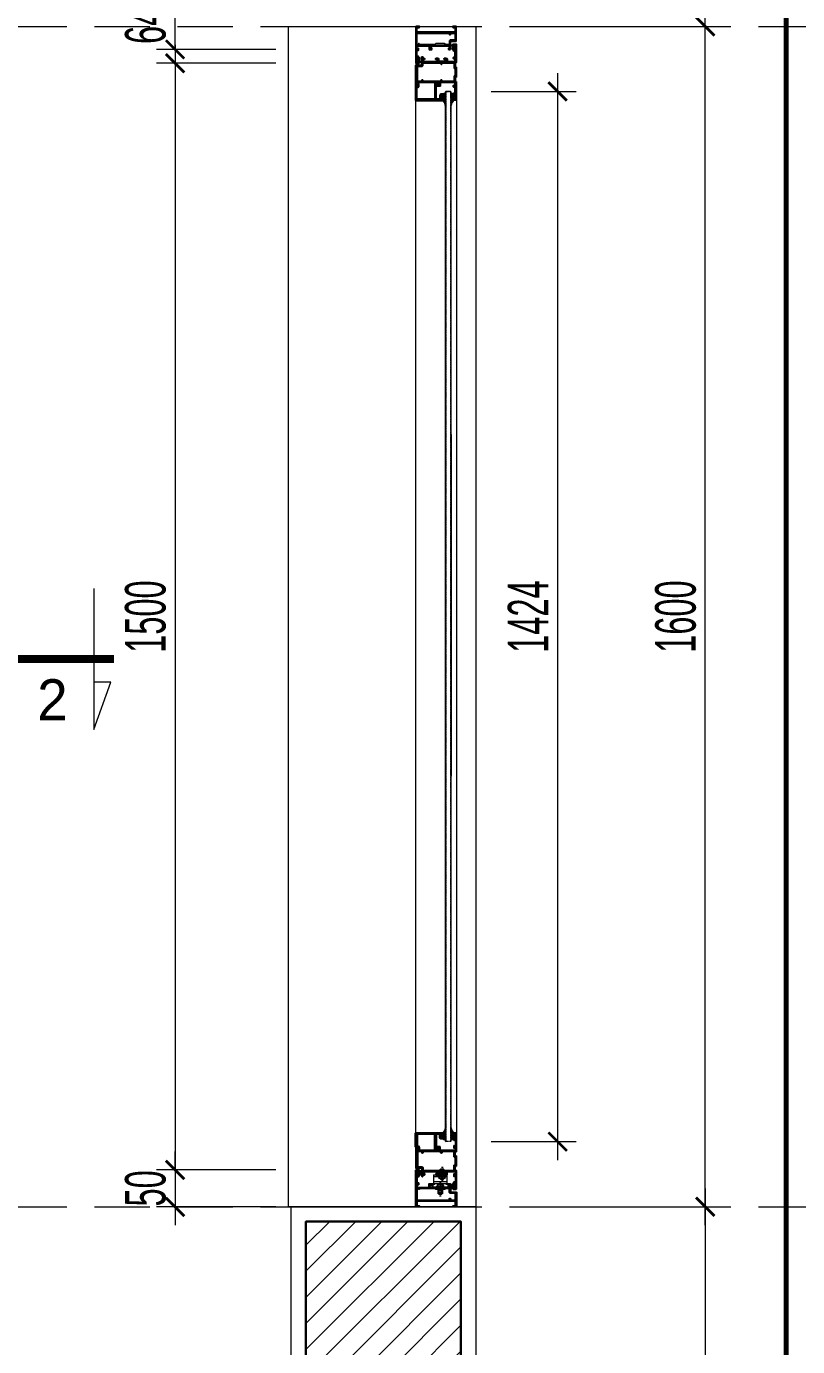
# Model space of a CAD drawing. Header units: millimetres. Extents: x 1336014 to 2939047, y -333549 to -60566.
# Drawn here: x 1464187 to 1465232, y -215503 to -213714 of the extents above; entities that cross this region are included whole.
import ezdxf

# ---------------------------------------------------------------- set-up
doc = ezdxf.new("R2010")
doc.units = ezdxf.units.MM
doc.header["$MEASUREMENT"] = 0
for name, pattern in [('$1$HIDDEN', [0.375, 0.25, -0.125]), ('DASHDOT', [1, 0.5, -0.25, 0, -0.25]), ('DASHED', [0.75, 0.5, -0.25]), ('HIDDEN', [0.375, 0.25, -0.125]), ('PHANTOM', [2.5, 1.25, -0.25, 0.25, -0.25, 0.25, -0.25])]:
    doc.linetypes.add(name, pattern=pattern)
for name, color, linetype, lineweight in [('.A-net Thay', 33, 'Continuous', 20), ('.A-net Truc', 79, 'DASHDOT', 15), ('01.Cut', 255, 'Continuous', 35), ('02.Thay', 145, 'Continuous', 15), ('05.Text', 253, 'Continuous', 18), ('08.Dim', 156, 'Continuous', 15), ('09.Hatch', 250, 'Continuous', 5), ('11.Khung bo', 32, 'Continuous', 50), ('AUDIT_I_160217234026-0', 7, 'Continuous', 5), ('Bản lề cửa', 1, 'Continuous', 9), ('CA.cat 30', 30, 'Continuous', 35), ('CA.thay 145', 145, 'Continuous', 18), ('KT KHUNG BAO', 96, 'Continuous', 9), ('kính', 54, 'Continuous', 9), ('nep', 9, 'Continuous', 15), ('Nẹp nhôm', 6, 'Continuous', 9), ('Ron', 15, 'Continuous', 9), ('silicon', 211, 'Continuous', 9), ('Vít', 42, 'Continuous', 25), ('wall', 4, 'Continuous', 9), ('Đường gióng', 251, 'Continuous', 9)]:
    doc.layers.add(name, color=color, linetype=linetype, lineweight=lineweight)
for name, color, linetype in [('1', 4, 'Continuous'), ('2', 7, 'Continuous'), ('BOLT', 2, 'Continuous')]:
    doc.layers.add(name, color=color, linetype=linetype)
doc.styles.add('TT5_Text Dim', font='hoatbif.shx', dxfattribs={"width": 0.6})
doc.styles.add('VnAvantH', font='')
doc.styles.get('VnAvantH').set_extended_font_data('.VnAvantH')
doc.dimstyles.new('TT5_Dim 1-25', dxfattribs={"dimscale": 25, "dimtxt": 2.2, "dimasz": 1, "dimexe": 1, "dimexo": 0, "dimgap": 0.5, "dimtad": 1, "dimdec": 0, "dimzin": 0, "dimdsep": 46, "dimtxsty": 'TT5_Text Dim', "dimblk": 'ARCHTICK', "dimcen": 0, "dimdle": 1, "dimclrd": 256, "dimclre": 256, "dimclrt": 1, "dimadec": 0, "dimazin": 0, "dimtfac": 0.015, "dimtdec": 0, "dimtix": 1, "dimtmove": 2, "dimatfit": 3, "dimldrblk": 'DOT', "dimfxl": 1, "dimtolj": 1, "dimtzin": 0, "dimlwd": -1, "dimlwe": -1, "dimarcsym": 1})

# ---------------------------------------------------------------- blocks, each defined once
blk = doc.blocks.new('100')
at = {"layer": '11.Khung bo', "const_width": 26.7}
blk.add_lwpolyline([(1860913, -945239.8), (1860913, -916940.1), (1896062.6, -916940.1), (1896062.6, -945239.8)], close=True, dxfattribs=at)
blk.add_lwpolyline([(1860913, -945239.8), (1860913, -916940.1), (1896062.6, -916940.1), (1896062.6, -945239.8)], close=True, dxfattribs=at)
blk.add_lwpolyline([(1860913, -945239.8), (1860913, -916940.1), (1896062.6, -916940.1), (1896062.6, -945239.8)], close=True, dxfattribs=at)
blk = doc.blocks.new('gioang')
at = {"layer": 'Ron'}
for p, q in [((-0.9, 3.3), (-0.9, 3.6)), ((0.8, 3.8), (-0.7, 3.8)), ((4.1, 2.8), (-0.4, 2.8)), ((0, 0), (4.2, 0.1)), ((0.6, 5.3), (1, 5.9)), ((0.8, 5), (0.7, 5)), ((1, 4), (1, 4.8)), ((1.6, 4.1), (1.6, 5)), ((3.2, 5.2), (1.8, 5.2)), ((3.4, 4.1), (3.4, 5)), ((4.5, 5.3), (4.1, 5.9)), ((4.4, 1.6), (4.6, 2.2)), ((5.5, 1.1), (6.1, 3.5))]:
    blk.add_line(p, q, dxfattribs=at)
for points in [[(-0.1, 1), (4, 1.2)], [(1.8, 3.9), (3.2, 3.9)]]:
    blk.add_lwpolyline(points, dxfattribs=at)
for points in [[(4.1, 5.9, 0.248897), (3.9, 6), (1.1, 6, 0.248897), (1, 5.9)], [(6.1, 3.5, 0.527023), (5.9, 3.8), (4.2, 3.8, -0.414214), (4, 4), (4, 4.8, -0.414214), (4.2, 5), (4.3, 5, 0.601413), (4.5, 5.3)]]:
    blk.add_lwpolyline(points, format="xyb", dxfattribs=at)
for centre, radius, start, end in [((-0.7, 3.6), 0.2, 90, 180), ((-0.4, 3.3), 0.5, 180, 270), ((0, 0.5), 0.5, 96.819, 274.7291), ((0.7, 5.2), 0.2, 145.907, 270), ((0.8, 4.8), 0.2, 0, 90), ((0.8, 4), 0.2, 270, 0), ((1.8, 5), 0.2, 90, 180), ((1.8, 4.1), 0.2, 180, 269.9998), ((3.2, 5), 0.2, 0, 90), ((3.2, 4.1), 0.2, 269.9998, 0), ((4, 1.7), 0.5, 272.9056, 347.163), ((4.1, 2.3), 0.5, 347.163, 90), ((4.1, 1.6), 1.5, 271.4321, 340.571)]:
    blk.add_arc(centre, radius, start, end, dxfattribs=at)
blk = doc.blocks.new('_ARCHTICK')
at = {"const_width": 0.15}
blk.add_lwpolyline([(-0.5, -0.5), (0.5, 0.5)], dxfattribs=at)
blk = doc.blocks.new('*D2136')
at = {"layer": '08.Dim', "ltscale": 200, "transparency": 16777216}
for p, q in [((1464388.7, -213738.5), (1464388.7, -215288.5)), ((1464525, -213763.5), (1464363.7, -213763.5)), ((1464525, -215263.5), (1464363.7, -215263.5))]:
    blk.add_line(p, q, dxfattribs=at)
at = {"layer": 'Defpoints', "color": 0, "ltscale": 200, "transparency": 16777216}
for p in [(1464525, -213763.5), (1464388.7, -215263.5), (1464525, -215263.5)]:
    blk.add_point(p, dxfattribs=at)
at = {"layer": '08.Dim', "ltscale": 200, "transparency": 16777216, "xscale": 25, "yscale": 25, "zscale": 25}
for p, rotation in [((1464388.7, -213763.5), 90), ((1464388.7, -215263.5), 270)]:
    blk.add_blockref('_ARCHTICK', p, dxfattribs=dict(at, rotation=rotation))
at = {"layer": '08.Dim', "color": 1, "ltscale": 200, "transparency": 16777216, "insert": (1464348.7, -214513.5), "char_height": 55, "attachment_point": 5, "rotation": 90, "style": 'TT5_Text Dim'}
blk.add_mtext('\\A1;1500', dxfattribs=at)
blk = doc.blocks.new('_DOT')
blk.add_line((-0.5, 0), (-1, 0))
at = {"const_width": 0.5}
blk.add_lwpolyline([(-0.25, 0, 1), (0.25, 0, 1)], format="xyb", close=True, dxfattribs=at)
blk = doc.blocks.new('*D2137')
at = {"layer": '08.Dim', "ltscale": 200, "transparency": 16777216}
for p, q in [((1464388.7, -215263.5), (1464388.7, -215238.5)), ((1464525, -215263.5), (1464363.7, -215263.5)), ((1464388.7, -215263.5), (1464388.7, -215313.5)), ((1464525, -215313.5), (1464363.7, -215313.5)), ((1464388.7, -215313.5), (1464388.7, -215338.5))]:
    blk.add_line(p, q, dxfattribs=at)
at = {"layer": 'Defpoints', "color": 0, "ltscale": 200, "transparency": 16777216}
for p in [(1464525, -215263.5), (1464388.7, -215313.5), (1464525, -215313.5)]:
    blk.add_point(p, dxfattribs=at)
at = {"layer": '08.Dim', "ltscale": 200, "transparency": 16777216, "xscale": 25, "yscale": 25, "zscale": 25}
for p, rotation in [((1464388.7, -215263.5), 270), ((1464388.7, -215313.5), 90)]:
    blk.add_blockref('_ARCHTICK', p, dxfattribs=dict(at, rotation=rotation))
at = {"layer": '08.Dim', "color": 1, "ltscale": 200, "transparency": 16777216, "insert": (1464348.7, -215288.5), "char_height": 55, "attachment_point": 5, "rotation": 90, "style": 'TT5_Text Dim'}
blk.add_mtext('\\A1;50', dxfattribs=at)
blk = doc.blocks.new('*D2138')
at = {"layer": '08.Dim', "ltscale": 200, "transparency": 16777216}
for p, q in [((1464907.1, -213776.7), (1464907.1, -215250.2)), ((1464817, -213801.7), (1464932.1, -213801.7)), ((1464817, -215225.2), (1464932.1, -215225.2))]:
    blk.add_line(p, q, dxfattribs=at)
at = {"layer": 'Defpoints', "color": 0, "ltscale": 200, "transparency": 16777216}
for p in [(1464817, -213801.7), (1464817, -215225.2), (1464907.1, -215225.2)]:
    blk.add_point(p, dxfattribs=at)
at = {"layer": '08.Dim', "ltscale": 200, "transparency": 16777216, "xscale": 25, "yscale": 25, "zscale": 25}
for p, rotation in [((1464907.1, -213801.7), 90), ((1464907.1, -215225.2), 270)]:
    blk.add_blockref('_ARCHTICK', p, dxfattribs=dict(at, rotation=rotation))
at = {"layer": '08.Dim', "color": 1, "ltscale": 200, "transparency": 16777216, "insert": (1464867.1, -214513.5), "char_height": 55, "attachment_point": 5, "rotation": 90, "style": 'TT5_Text Dim'}
blk.add_mtext('\\A1;1424', dxfattribs=at)
blk = doc.blocks.new('A$C0379527E')
at = {"layer": 'BOLT', "color": 1, "linetype": 'PHANTOM'}
blk.add_line((4.4, 0), (4.4, 19.6), dxfattribs=at)
at = {"layer": 'Vít', "linetype": 'Continuous'}
for p, q in [((0, 13), (0.1, 13.8)), ((0, 13), (8.8, 13)), ((3.9, 15.9), (4, 14.3)), ((4, 14.3), (4.7, 14.3)), ((4.8, 15.9), (4.7, 14.3)), ((8.8, 13), (8.7, 13.8))]:
    blk.add_line(p, q, dxfattribs=at)
at = {"layer": 'Vít', "linetype": 'DASHED'}
for p, q in [((1.9, 3.7), (1.9, 13)), ((6.9, 3.7), (1.9, 3.7)), ((1.9, 3.7), (2.5, 3)), ((2.5, 3.7), (2.5, 13)), ((6.3, 3), (2.5, 3)), ((6.3, 3.7), (6.3, 13)), ((6.9, 3.7), (6.3, 3)), ((6.9, 13), (6.9, 3.7))]:
    blk.add_line(p, q, dxfattribs=at)
at = {"layer": 'Vít', "linetype": 'Continuous'}
for centre, radius, start, end in [((2.6, 13.5), 2.5, 97.8662, 173.1124), ((4.4, 0.5), 15.6, 92.6795, 97.8662), ((3.7, 15.9), 0.25, 0, 92.6794), ((5.1, 15.9), 0.25, 87.3206, 180), ((4.4, 0.5), 15.6, 82.1338, 87.3205), ((6.2, 13.5), 2.5, 6.8876, 82.1338)]:
    blk.add_arc(centre, radius, start, end, dxfattribs=at)
blk = doc.blocks.new('A$C65163FCF')
at = {"color": 3, "rotation": 180}
blk.add_blockref('A$C0379527E', (8.7, 19.6), dxfattribs=at)
blk = doc.blocks.new('Bản lề chữ A nhôm XingFa')
at = {"layer": 'Bản lề cửa', "color": 56}
for p, q in [((-3, 8.6), (-8.3, 8.6)), ((-8.3, -13.4), (-8.3, 8.6)), ((-4, 7.6), (-7.3, 7.6)), ((-7.3, -12.4), (-7.3, 7.6)), ((-4, 5), (-4, 7.6)), ((-3, 5), (-4, 5)), ((-3, -13.4), (-3, 8.6)), ((9, 6.6), (-3, 6.6)), ((0, -11.4), (0, 6.6)), ((6.5, -11.4), (6.5, 6.6)), ((9, -11.4), (9, 6.6)), ((-3, -13.4), (-8.3, -13.4)), ((-4, -12.4), (-7.3, -12.4)), ((-4, -12.4), (-4, -9.8)), ((-3, -9.8), (-4, -9.8)), ((9, -11.4), (-3, -11.4))]:
    blk.add_line(p, q, dxfattribs=at)
at = {"layer": '2', "extrusion": (0, 0, -1), "zscale": -0.9999999999999999, "rotation": 270}
blk.add_blockref('A$C65163FCF', (0.8, 2), dxfattribs=at)
at = {"layer": '2', "color": 3, "extrusion": (0, 0, -1), "zscale": -0.9999999999999999, "rotation": 90}
blk.add_blockref('A$C65163FCF', (0, -4.4), dxfattribs=at)
blk = doc.blocks.new('*D2141')
at = {"layer": '08.Dim', "ltscale": 200, "transparency": 16777216}
for p, q in [((1465107.1, -215288.5), (1465107.1, -216238.5)), ((1464864.1, -215313.5), (1465132.1, -215313.5)), ((1464864.1, -216213.5), (1465132.1, -216213.5))]:
    blk.add_line(p, q, dxfattribs=at)
at = {"layer": 'Defpoints', "color": 0, "ltscale": 200, "transparency": 16777216}
for p in [(1464864.1, -215313.5), (1464864.1, -216213.5), (1465107.1, -216213.5)]:
    blk.add_point(p, dxfattribs=at)
at = {"layer": '08.Dim', "ltscale": 200, "transparency": 16777216, "xscale": 25, "yscale": 25, "zscale": 25}
for p, rotation in [((1465107.1, -215313.5), 90), ((1465107.1, -216213.5), 270)]:
    blk.add_blockref('_ARCHTICK', p, dxfattribs=dict(at, rotation=rotation))
at = {"layer": '08.Dim', "color": 1, "ltscale": 200, "transparency": 16777216, "insert": (1465067.1, -215763.5), "char_height": 55, "attachment_point": 5, "rotation": 90, "style": 'TT5_Text Dim'}
blk.add_mtext('\\A1;900', dxfattribs=at)
blk = doc.blocks.new('vet cat')
at = {"layer": 'CA.cat 30', "const_width": 50}
blk.add_lwpolyline([(-82591.8, -188552.4), (-81976.3, -188552.4)], dxfattribs=at)
at = {"layer": 'CA.thay 145'}
blk.add_line((-82573.9, -188410.7), (-82468.7, -188410.7), dxfattribs=at)
blk.add_lwpolyline([(-82468.7, -188983.2), (-82468.7, -188121.6), (-82573.9, -188410.7)], dxfattribs=at)
blk = doc.blocks.new('xgfmjghfhg')
at = {"layer": 'CA.cat 30', "xscale": 0.2222222220152616, "yscale": 0.2222222220152616, "zscale": 0.2222222220152616, "rotation": 180}
blk.add_blockref('vet cat', (-18217, -41900.5), dxfattribs=at)
blk = doc.blocks.new('*D2144')
at = {"layer": '08.Dim', "ltscale": 200, "transparency": 16777216}
for p, q in [((1465107.1, -215338.5), (1465107.1, -213688.5)), ((1464864.1, -213713.5), (1465132.1, -213713.5)), ((1464864.1, -215313.5), (1465132.1, -215313.5))]:
    blk.add_line(p, q, dxfattribs=at)
at = {"layer": 'Defpoints', "color": 0, "ltscale": 200, "transparency": 16777216}
for p in [(1464864.1, -213713.5), (1465107.1, -213713.5), (1464864.1, -215313.5)]:
    blk.add_point(p, dxfattribs=at)
at = {"layer": '08.Dim', "ltscale": 200, "transparency": 16777216, "xscale": 25, "yscale": 25, "zscale": 25}
for p, rotation in [((1465107.1, -213713.5), 90), ((1465107.1, -215313.5), 270)]:
    blk.add_blockref('_ARCHTICK', p, dxfattribs=dict(at, rotation=rotation))
at = {"layer": '08.Dim', "color": 1, "ltscale": 200, "transparency": 16777216, "insert": (1465067.1, -214513.5), "char_height": 55, "attachment_point": 5, "rotation": 90, "style": 'TT5_Text Dim'}
blk.add_mtext('\\A1;1600', dxfattribs=at)
blk = doc.blocks.new('*D2151')
at = {"layer": '08.Dim', "ltscale": 200, "transparency": 16777216}
for p, q in [((1464388.7, -213680.8), (1464388.7, -213655.8)), ((1464525, -213680.8), (1464363.7, -213680.8)), ((1464388.7, -213744.7), (1464388.7, -213680.8)), ((1464525, -213744.7), (1464363.7, -213744.7)), ((1464388.7, -213744.7), (1464388.7, -213769.7))]:
    blk.add_line(p, q, dxfattribs=at)
at = {"layer": 'Defpoints', "color": 0, "ltscale": 200, "transparency": 16777216}
for p in [(1464388.7, -213680.8), (1464525, -213680.8), (1464525, -213744.7)]:
    blk.add_point(p, dxfattribs=at)
at = {"layer": '08.Dim', "ltscale": 200, "transparency": 16777216, "xscale": 25, "yscale": 25, "zscale": 25}
for p, rotation in [((1464388.7, -213680.8), 270), ((1464388.7, -213744.7), 90)]:
    blk.add_blockref('_ARCHTICK', p, dxfattribs=dict(at, rotation=rotation))
at = {"layer": '08.Dim', "color": 1, "ltscale": 200, "transparency": 16777216, "insert": (1464348.7, -213712.8), "char_height": 55, "attachment_point": 5, "rotation": 90, "style": 'TT5_Text Dim'}
blk.add_mtext('\\A1;64', dxfattribs=at)

msp = doc.modelspace()

# ---------------------------------------------------------------- hatches: boundary and pattern name
at = {"layer": '09.Hatch', "ltscale": 0.5}
h = msp.add_hatch(dxfattribs=at)
h.set_pattern_fill('ANSI31', color=256, scale=200, angle=90, style=0)
h.set_pattern_definition([(225, (1465360.793, -206333.103), (-17.67767, 17.67767), [])])
h.paths.add_polyline_path([(1464776.1, -216213.5), (1464776.1, -215333.5), (1464566.1, -215333.5), (1464566.1, -216213.5), (1464654.6, -216213.5), (1464654.6, -216231.4), (1464667, -216199.1), (1464678.8, -216213.5)])
at = {"layer": 'Đường gióng'}
for points in [[(1464753.7, -213816.5, -0.10198), (1464754.9, -213820), (1464754.9, -213805, 0.235459), (1464753.1, -213804.6, 0.252466), (1464751.6, -213805.9), (1464751.8, -213805.9, -0.414214), (1464752.3, -213806.4), (1464752.3, -213807.6, -0.339454), (1464751.9, -213808.1), (1464751.6, -213808.2, -0.493145), (1464751.3, -213808), (1464751.3, -213807.4, 0.414214), (1464750.8, -213806.9), (1464749.5, -213806.9, 0.414214), (1464749, -213807.4), (1464749, -213812, 0.414214), (1464749.5, -213812.5), (1464750.8, -213812.5, 0.414214), (1464751.3, -213812), (1464751.3, -213811.4, -0.493145), (1464751.6, -213811.2), (1464751.9, -213811.3, -0.339454), (1464752.3, -213811.8), (1464752.3, -213813, -0.414214), (1464751.8, -213813.5), (1464750.7, -213813.5, -0.124876)], [(1464766.4, -213811), (1464766.4, -213811.8, 0.414214), (1464766.9, -213812.3), (1464768.2, -213812.3, 0.414214), (1464768.7, -213811.8), (1464768.7, -213807.2, 0.414214), (1464768.2, -213806.7), (1464766.9, -213806.7, 0.414214), (1464766.4, -213807.2), (1464766.4, -213808.1), (1464765.4, -213807.8), (1464765.4, -213805, 0.347773), (1464762.8, -213805), (1464762.8, -213820.6, -0.252972), (1464767, -213813.5), (1464765.4, -213813.5), (1464765.4, -213811.2)], [(1464753.7, -215210.4, 0.10198), (1464754.9, -215207), (1464754.9, -215222, -0.235459), (1464753.1, -215222.4, -0.252466), (1464751.7, -215221), (1464751.9, -215221, 0.414214), (1464752.4, -215220.5), (1464752.4, -215219.3, 0.339454), (1464752, -215218.8), (1464751.6, -215218.7, 0.493145), (1464751.4, -215218.9), (1464751.4, -215219.5, -0.414214), (1464750.9, -215220), (1464749.6, -215220, -0.414214), (1464749.1, -215219.5), (1464749.1, -215214.9, -0.414214), (1464749.6, -215214.4), (1464750.9, -215214.4, -0.414214), (1464751.4, -215214.9), (1464751.4, -215215.5, 0.493145), (1464751.6, -215215.7), (1464752, -215215.6, 0.339454), (1464752.4, -215215.1), (1464752.4, -215213.9, 0.414214), (1464751.9, -215213.4), (1464750.7, -215213.4, 0.124876)], [(1464767.1, -215213.4), (1464765.9, -215213.4, 0.414214), (1464765.4, -215213.9), (1464765.4, -215215.3, 0.339454), (1464765.8, -215215.8), (1464766.2, -215215.9, 0.493145), (1464766.4, -215215.7), (1464766.4, -215215.1, -0.414214), (1464766.9, -215214.6), (1464768.2, -215214.6, -0.414214), (1464768.7, -215215.1), (1464768.7, -215219.7, -0.414214), (1464768.2, -215220.2), (1464766.9, -215220.2, -0.414214), (1464766.4, -215219.7), (1464766.4, -215219.1, 0.493145), (1464766.2, -215218.9), (1464765.8, -215219, 0.339454), (1464765.4, -215219.5), (1464765.4, -215220.9, 0.406996), (1464765.9, -215221.4, -0.452226), (1464762.9, -215222), (1464762.9, -215206.4, 0.253001)]]:
    msp.add_hatch(color=256, dxfattribs=at).paths.add_polyline_path(points)

# ---------------------------------------------------------------- linework, layer by layer
at = {"layer": '.A-net Truc', "linetype": '$1$HIDDEN', "ltscale": 300}
for p, q in [((1461129.3, -213713.5), (1465088, -213713.5)), ((1461129.3, -213713.5), (1465510.4, -213713.5)), ((1461129.3, -215313.5), (1465510.4, -215313.5))]:
    msp.add_line(p, q, dxfattribs=at)
at = {"layer": '01.Cut'}
for points in [[(1464716, -213796.2, -0.414214), (1464716.5, -213795.7), (1464717.2, -213795.7, 0.414214), (1464718.7, -213794.2), (1464718.7, -213791.8, 0.668179), (1464718.2, -213791.6), (1464717.5, -213792.4, 0.339454), (1464717.4, -213793), (1464717.7, -213793.5, -0.131652), (1464717.7, -213793.6), (1464717.7, -213794.2, -0.414214), (1464717.2, -213794.7), (1464715.5, -213794.7, 0.414214), (1464715, -213795.2), (1464715, -213813.2, 0.414214), (1464715.3, -213813.5), (1464751.8, -213813.5, 0.414214), (1464752.3, -213813), (1464752.3, -213811.8, 0.339454), (1464752, -213811.3), (1464751.6, -213811.2, 0.493145), (1464751.3, -213811.4), (1464751.3, -213812, -0.414214), (1464750.8, -213812.5), (1464749.5, -213812.5, -0.414214), (1464749, -213812), (1464749, -213807.4, -0.414214), (1464749.5, -213806.9), (1464750.8, -213806.9, -0.414214), (1464751.3, -213807.4), (1464751.3, -213808, 0.493145), (1464751.6, -213808.2), (1464752, -213808.1, 0.339454), (1464752.3, -213807.6), (1464752.3, -213806.4, 0.414214), (1464751.8, -213805.9), (1464749, -213805.9, 0.414214), (1464748, -213806.9), (1464748, -213812, -0.414214), (1464747.5, -213812.5), (1464742.5, -213812.5, -0.414214), (1464742, -213812), (1464742, -213792, -0.57735), (1464743.5, -213791.2), (1464744.9, -213792, -0.213422), (1464745.2, -213792.3, 0.40704), (1464746, -213792.9, 0.697588), (1464746.2, -213791.6), (1464744, -213790.3, 0.57735), (1464741, -213792), (1464741, -213812, -0.414214), (1464740.5, -213812.5), (1464716.5, -213812.5, -0.414214), (1464716, -213812)], [(1464716.1, -215230.8, 0.414214), (1464716.6, -215231.3), (1464717.3, -215231.3, -0.414214), (1464718.8, -215232.8), (1464718.8, -215235.2, -0.668179), (1464718.3, -215235.4), (1464717.6, -215234.7, -0.339454), (1464717.5, -215234.1), (1464717.8, -215233.6, 0.131652), (1464717.8, -215233.4), (1464717.8, -215232.8, 0.414214), (1464717.3, -215232.3), (1464715.6, -215232.3, -0.414214), (1464715.1, -215231.8), (1464715.1, -215213.8, -0.414214), (1464715.4, -215213.5), (1464751.9, -215213.5, -0.414214), (1464752.4, -215214), (1464752.4, -215215.2, -0.339454), (1464752.1, -215215.7), (1464751.7, -215215.8, -0.493145), (1464751.4, -215215.6), (1464751.4, -215215, 0.414214), (1464750.9, -215214.5), (1464749.6, -215214.5, 0.414214), (1464749.1, -215215), (1464749.1, -215219.6, 0.414214), (1464749.6, -215220.1), (1464750.9, -215220.1, 0.414214), (1464751.4, -215219.6), (1464751.4, -215219, -0.493145), (1464751.7, -215218.8), (1464752.1, -215218.9, -0.339454), (1464752.4, -215219.4), (1464752.4, -215220.6, -0.414214), (1464751.9, -215221.1), (1464749.1, -215221.1, -0.414214), (1464748.1, -215220.1), (1464748.1, -215215, 0.414214), (1464747.6, -215214.5), (1464742.6, -215214.5, 0.414214), (1464742.1, -215215), (1464742.1, -215235, 0.57735), (1464743.6, -215235.9), (1464745, -215235.1, 0.213422), (1464745.3, -215234.7, -0.40704), (1464746.1, -215234.2, -0.697588), (1464746.3, -215235.5), (1464744.1, -215236.8, -0.57735), (1464741.1, -215235), (1464741.1, -215215, 0.414214), (1464740.6, -215214.5), (1464716.6, -215214.5, 0.414214), (1464716.1, -215215)]]:
    msp.add_lwpolyline(points, format="xyb", close=True, dxfattribs=at)
at = {"layer": '02.Thay'}
msp.add_lwpolyline([(1464542.2, -213713.5), (1464796.1, -213713.5), (1464796.1, -215313.5), (1464542.2, -215313.5)], close=True, dxfattribs=at)
at = {"layer": '1'}
for points in [[(1464769.3, -213713.5), (1464765.3, -213713.5, 0.57735), (1464764.9, -213714.3), (1464765.1, -213714.7, 0.267949), (1464765.6, -213714.9), (1464767.9, -213714.9, -0.414214), (1464768.4, -213715.4), (1464768.4, -213720.8, -0.414214), (1464767.9, -213721.3), (1464716.9, -213721.3, -0.414214), (1464716.4, -213720.8), (1464716.4, -213715.4, -0.414214), (1464716.9, -213714.9), (1464719.3, -213714.9, 0.267949), (1464719.7, -213714.7), (1464720, -213714.3, 0.57735), (1464719.5, -213713.5), (1464715.5, -213713.5, 0.414214), (1464715, -213714), (1464715, -213763, 0.414214), (1464715.5, -213763.5), (1464719, -213763.5, 0.414214), (1464719.5, -213763), (1464719.5, -213761.6, 0.339454), (1464719.2, -213761.1), (1464718.8, -213761, 0.493145), (1464718.5, -213761.2), (1464718.5, -213761.8, -0.414214), (1464718, -213762.3), (1464716.7, -213762.3, -0.414214), (1464716.2, -213761.8), (1464716.2, -213757.2, -0.414214), (1464716.7, -213756.7), (1464718, -213756.7, -0.414214), (1464718.5, -213757.2), (1464718.5, -213757.8, 0.493145), (1464718.8, -213758), (1464719.2, -213757.9, 0.339454), (1464719.5, -213757.4), (1464719.5, -213756, 0.414214), (1464719, -213755.5), (1464718.9, -213755.5, -0.414214), (1464718.6, -213755.2), (1464718.6, -213754.5, 0.414214), (1464718.1, -213754), (1464718.1, -213754, 0.414214), (1464717.6, -213754.5), (1464717.6, -213755, -0.414214), (1464717.1, -213755.5), (1464716.9, -213755.5, -0.414214), (1464716.4, -213755), (1464716.4, -213745, -0.414214), (1464716.9, -213744.5), (1464717.1, -213744.5, -0.414214), (1464717.6, -213745), (1464717.6, -213745.5, 0.414214), (1464718.1, -213746), (1464718.1, -213746, 0.414214), (1464718.6, -213745.5), (1464718.6, -213743.8, 0.414214), (1464718.1, -213743.3), (1464716.9, -213743.3, -0.414214), (1464716.4, -213742.8), (1464716.4, -213740.2, -0.414214), (1464716.9, -213739.7), (1464732.3, -213739.7, -0.414214), (1464732.8, -213740.2), (1464732.8, -213744.2, 0.414214), (1464733.3, -213744.7), (1464736.1, -213744.7, 0.339454), (1464736.6, -213744.4), (1464736.7, -213743.7, 0.493145), (1464736.2, -213743.1), (1464734.7, -213743.1, -0.414214), (1464734.2, -213742.6), (1464734.2, -213740.2, -0.414214), (1464734.7, -213739.7), (1464759.9, -213739.7, -0.414214), (1464760.4, -213740.2), (1464760.4, -213742.8, -0.414214), (1464759.9, -213743.3), (1464759.5, -213743.3, 0.493145), (1464759.3, -213743.7), (1464759.4, -213744.4, 0.339454), (1464759.9, -213744.7), (1464761.3, -213744.7, 0.414214), (1464761.8, -213744.2), (1464761.8, -213734, -0.414214), (1464762.3, -213733.5), (1464769.3, -213733.5, 0.414214), (1464769.8, -213733), (1464769.8, -213714, 0.414214)], [(1464769.3, -213713.5), (1464765.3, -213713.5, 0.57735), (1464764.9, -213714.3), (1464765.1, -213714.7, 0.267949), (1464765.6, -213714.9), (1464767.9, -213714.9, -0.414214), (1464768.4, -213715.4), (1464768.4, -213720.8, -0.414214), (1464767.9, -213721.3), (1464716.9, -213721.3, -0.414214), (1464716.4, -213720.8), (1464716.4, -213715.4, -0.414214), (1464716.9, -213714.9), (1464719.3, -213714.9, 0.267949), (1464719.7, -213714.7), (1464720, -213714.3, 0.57735), (1464719.5, -213713.5), (1464715.5, -213713.5, 0.414214), (1464715, -213714), (1464715, -213763, 0.414214), (1464715.5, -213763.5), (1464719, -213763.5, 0.414214), (1464719.5, -213763), (1464719.5, -213761.6, 0.339454), (1464719.2, -213761.1), (1464718.8, -213761, 0.493145), (1464718.5, -213761.2), (1464718.5, -213761.8, -0.414214), (1464718, -213762.3), (1464716.7, -213762.3, -0.414214), (1464716.2, -213761.8), (1464716.2, -213757.2, -0.414214), (1464716.7, -213756.7), (1464718, -213756.7, -0.414214), (1464718.5, -213757.2), (1464718.5, -213757.8, 0.493145), (1464718.8, -213758), (1464719.2, -213757.9, 0.339454), (1464719.5, -213757.4), (1464719.5, -213756, 0.414214), (1464719, -213755.5), (1464718.9, -213755.5, -0.414214), (1464718.6, -213755.2), (1464718.6, -213754.5, 0.414214), (1464718.1, -213754), (1464718.1, -213754, 0.414214), (1464717.6, -213754.5), (1464717.6, -213755, -0.414214), (1464717.1, -213755.5), (1464716.9, -213755.5, -0.414214), (1464716.4, -213755), (1464716.4, -213745, -0.414214), (1464716.9, -213744.5), (1464717.1, -213744.5, -0.414214), (1464717.6, -213745), (1464717.6, -213745.5, 0.414214), (1464718.1, -213746), (1464718.1, -213746, 0.414214), (1464718.6, -213745.5), (1464718.6, -213743.8, 0.414214), (1464718.1, -213743.3), (1464716.9, -213743.3, -0.414214), (1464716.4, -213742.8), (1464716.4, -213740.2, -0.414214), (1464716.9, -213739.7), (1464732.3, -213739.7, -0.414214), (1464732.8, -213740.2), (1464732.8, -213744.2, 0.414214), (1464733.3, -213744.7), (1464736.1, -213744.7, 0.339454), (1464736.6, -213744.4), (1464736.7, -213743.7, 0.493145), (1464736.2, -213743.1), (1464734.7, -213743.1, -0.414214), (1464734.2, -213742.6), (1464734.2, -213740.2, -0.414214), (1464734.7, -213739.7), (1464759.9, -213739.7, -0.414214), (1464760.4, -213740.2), (1464760.4, -213742.8, -0.414214), (1464759.9, -213743.3), (1464759.5, -213743.3, 0.493145), (1464759.3, -213743.7), (1464759.4, -213744.4, 0.339454), (1464759.9, -213744.7), (1464761.3, -213744.7, 0.414214), (1464761.8, -213744.2), (1464761.8, -213734, -0.414214), (1464762.3, -213733.5), (1464769.3, -213733.5, 0.414214), (1464769.8, -213733), (1464769.8, -213714, 0.414214)], [(1464716.9, -213738.3, -0.414214), (1464716.4, -213737.8), (1464716.4, -213723.2, -0.414214), (1464716.9, -213722.7), (1464759.9, -213722.7, -0.414214), (1464760.4, -213723.2), (1464760.4, -213724.2, 0.414214), (1464760.9, -213724.7), (1464761.3, -213724.7, 0.414214), (1464761.8, -213724.2), (1464761.8, -213723.2, -0.414214), (1464762.3, -213722.7), (1464767.9, -213722.7, -0.414214), (1464768.4, -213723.2), (1464768.4, -213731.6, -0.414214), (1464767.9, -213732.1), (1464761.9, -213732.1, 0.414214), (1464760.4, -213733.6), (1464760.4, -213737.8, -0.414214), (1464759.9, -213738.3), (1464754.9, -213738.3), (1464753.9, -213737.3), (1464741.9, -213737.3), (1464740.9, -213738.3), (1464720.3, -213738.3, -0.414214), (1464719.8, -213737.8), (1464719.8, -213737.8, 0.414214), (1464719.3, -213737.3), (1464718.9, -213737.3, 0.414214), (1464718.4, -213737.8), (1464718.4, -213737.8, -0.414214), (1464718, -213738.3)], [(1464716.9, -213738.3, -0.414214), (1464716.4, -213737.8), (1464716.4, -213723.2, -0.414214), (1464716.9, -213722.7), (1464759.9, -213722.7, -0.414214), (1464760.4, -213723.2), (1464760.4, -213724.2, 0.414214), (1464760.9, -213724.7), (1464761.3, -213724.7, 0.414214), (1464761.8, -213724.2), (1464761.8, -213723.2, -0.414214), (1464762.3, -213722.7), (1464767.9, -213722.7, -0.414214), (1464768.4, -213723.2), (1464768.4, -213731.6, -0.414214), (1464767.9, -213732.1), (1464761.9, -213732.1, 0.414214), (1464760.4, -213733.6), (1464760.4, -213737.8, -0.414214), (1464759.9, -213738.3), (1464754.9, -213738.3), (1464753.9, -213737.3), (1464741.9, -213737.3), (1464740.9, -213738.3), (1464720.3, -213738.3, -0.414214), (1464719.8, -213737.8), (1464719.8, -213737.8, 0.414214), (1464719.3, -213737.3), (1464718.9, -213737.3, 0.414214), (1464718.4, -213737.8), (1464718.4, -213737.8, -0.414214), (1464718, -213738.3)], [(1464767.9, -213745.5), (1464767.7, -213745.5, 0.414214), (1464767.2, -213746), (1464767.2, -213746.5, -0.414214), (1464766.8, -213747), (1464766.7, -213747, -0.414214), (1464766.2, -213746.5), (1464766.2, -213745.8, 0.414214), (1464765.9, -213745.5), (1464765.8, -213745.5, -0.414214), (1464765.3, -213745), (1464765.3, -213743.6, -0.339454), (1464765.7, -213743.1), (1464766.1, -213743, -0.493145), (1464766.3, -213743.2), (1464766.3, -213743.8, 0.414214), (1464766.8, -213744.3), (1464768.1, -213744.3, 0.414214), (1464768.6, -213743.8), (1464768.6, -213739.2, 0.414214), (1464768.1, -213738.7), (1464766.8, -213738.7, 0.414214), (1464766.3, -213739.2), (1464766.3, -213739.8, -0.493145), (1464766.1, -213740), (1464765.7, -213739.9, -0.339454), (1464765.3, -213739.4), (1464765.3, -213738, -0.414214), (1464765.8, -213737.5), (1464769.3, -213737.5, -0.414214), (1464769.8, -213738), (1464769.8, -213762.2, -0.414214), (1464769.3, -213762.7), (1464768.8, -213762.7, 0.414214), (1464768.3, -213763.2), (1464768.3, -213768.2, 0.414214), (1464768.8, -213768.7), (1464769.3, -213768.7, -0.414214), (1464769.8, -213769.2), (1464769.8, -213781.8, -0.414214), (1464769.3, -213782.3), (1464768.8, -213782.3, 0.414214), (1464768.3, -213782.8), (1464768.3, -213787.8, 0.414214), (1464768.8, -213788.3), (1464769.3, -213788.3, -0.414214), (1464769.8, -213788.8), (1464769.8, -213813, -0.414214), (1464769.3, -213813.5), (1464765.8, -213813.5, -0.414214), (1464765.3, -213813), (1464765.3, -213811.6, -0.339454), (1464765.7, -213811.1), (1464766.1, -213811, -0.493145), (1464766.3, -213811.2), (1464766.3, -213811.8, 0.414214), (1464766.8, -213812.3), (1464768.1, -213812.3, 0.414214), (1464768.6, -213811.8), (1464768.6, -213807.2, 0.414214), (1464768.1, -213806.7), (1464766.8, -213806.7, 0.414214), (1464766.3, -213807.2), (1464766.3, -213807.8, -0.493145), (1464766.1, -213808), (1464765.7, -213807.9, -0.339454), (1464765.3, -213807.4), (1464765.3, -213806, -0.414214), (1464765.8, -213805.5), (1464765.9, -213805.5, 0.414214), (1464766.2, -213805.2), (1464766.2, -213804.5, -0.414214), (1464766.7, -213804), (1464766.8, -213804, -0.414214), (1464767.2, -213804.5), (1464767.2, -213805, 0.414214), (1464767.7, -213805.5), (1464767.9, -213805.5, 0.414214), (1464768.4, -213805), (1464768.4, -213795, 0.414214), (1464767.9, -213794.5), (1464767.7, -213794.5, 0.414214), (1464767.2, -213795), (1464767.2, -213795.5, -0.414214), (1464766.8, -213796), (1464766.7, -213796, -0.414214), (1464766.2, -213795.5), (1464766.2, -213793.8, -0.414214), (1464766.7, -213793.3), (1464767.9, -213793.3, 0.414214), (1464768.4, -213792.8), (1464768.4, -213790.2, 0.414214), (1464767.9, -213789.7), (1464748.4, -213789.7, 0.414214), (1464747.9, -213790.2), (1464747.9, -213794.2, -0.414214), (1464747.4, -213794.7), (1464744.6, -213794.7, -0.339454), (1464744.1, -213794.4), (1464744, -213793.7, -0.493145), (1464744.4, -213793.1), (1464746, -213793.1, 0.414214), (1464746.5, -213792.6), (1464746.5, -213790.2, 0.414214), (1464746, -213789.7), (1464716.9, -213789.7, 0.414214), (1464716.4, -213790.2), (1464716.4, -213793.2, 0.414214), (1464716.9, -213793.7), (1464717.3, -213793.7, -0.493145), (1464717.6, -213794.1), (1464717.6, -213794.4, -0.339454), (1464717.1, -213794.7), (1464715.5, -213794.7, -0.414214), (1464715, -213794.2), (1464715, -213766.2, -0.414214), (1464715.5, -213765.7, -0.414214), (1464716, -213766.2), (1464722.5, -213766.2, 0.414214), (1464723, -213765.7), (1464723, -213755.2, -0.414214), (1464723.5, -213754.7), (1464723.9, -213754.7, -0.414214), (1464724.4, -213755.2), (1464724.4, -213756.3, 0.414214), (1464724.9, -213756.8), (1464726.4, -213756.8, -0.414214), (1464726.9, -213757.3), (1464726.9, -213757.8, -0.414214), (1464726.4, -213758.3), (1464724.9, -213758.3, 0.414214), (1464724.4, -213758.8), (1464724.4, -213760.8, 0.414214), (1464724.9, -213761.3), (1464743.9, -213761.3, 0.414214), (1464744.4, -213760.8), (1464744.4, -213758.8, 0.414214), (1464743.9, -213758.3), (1464742.4, -213758.3, -0.414214), (1464741.9, -213757.8), (1464741.9, -213757.3, -0.414214), (1464742.4, -213756.8), (1464745.3, -213756.8, -0.414214), (1464745.8, -213757.3), (1464745.8, -213760.2, 0.414214), (1464746.3, -213760.7), (1464755.3, -213760.7, 0.414214), (1464755.8, -213760.2), (1464755.8, -213758.8, 0.414214), (1464755.3, -213758.3), (1464753.8, -213758.3, -0.414214), (1464753.3, -213757.8), (1464753.3, -213757.3, -0.414214), (1464753.8, -213756.8), (1464756.7, -213756.8, -0.414214), (1464757.2, -213757.3), (1464757.2, -213760.8, 0.414214), (1464757.7, -213761.3), (1464767.9, -213761.3, 0.414214), (1464768.4, -213760.8), (1464768.4, -213758.2, 0.414214), (1464767.9, -213757.7), (1464766.7, -213757.7, -0.414214), (1464766.2, -213757.2), (1464766.2, -213755.5, -0.414214), (1464766.7, -213755), (1464766.8, -213755, -0.414214), (1464767.2, -213755.5), (1464767.2, -213756, 0.414214), (1464767.7, -213756.5), (1464767.9, -213756.5, 0.414214), (1464768.4, -213756), (1464768.4, -213746, 0.414214)], [(1464749.4, -213786.3, 0.414214), (1464748.9, -213786.8), (1464748.9, -213787.8, -0.414214), (1464748.4, -213788.3), (1464724.9, -213788.3, -0.414214), (1464724.4, -213787.8), (1464724.4, -213786.8, 0.414214), (1464723.9, -213786.3), (1464723.7, -213786.3, 0.414214), (1464723.2, -213786.8), (1464723.2, -213787.8, -0.414214), (1464722.7, -213788.3), (1464717.5, -213788.3, -0.414214), (1464717, -213787.8), (1464717, -213768.1, -0.414214), (1464717.5, -213767.6), (1464722.9, -213767.6, 0.414214), (1464724.4, -213766.1), (1464724.4, -213763.2, -0.414214), (1464724.9, -213762.7), (1464748.4, -213762.7, -0.414214), (1464748.9, -213763.2), (1464748.9, -213764.2, 0.414214), (1464749.4, -213764.7), (1464749.6, -213764.7, 0.414214), (1464750.1, -213764.2), (1464750.1, -213763.2, -0.414214), (1464750.6, -213762.7), (1464766.4, -213762.7, -0.414214), (1464766.9, -213763.2), (1464766.9, -213769.6, 0.414214), (1464767.4, -213770.1), (1464767.9, -213770.1, -0.414214), (1464768.4, -213770.6), (1464768.4, -213780.4, -0.414214), (1464767.9, -213780.9), (1464767.4, -213780.9, 0.414214), (1464766.9, -213781.4), (1464766.9, -213787.8, -0.414214), (1464766.4, -213788.3), (1464750.6, -213788.3, -0.414214), (1464750.1, -213787.8), (1464750.1, -213786.8, 0.414214), (1464749.6, -213786.3)], [(1464768, -215281.5), (1464767.8, -215281.5, -0.414214), (1464767.3, -215281), (1464767.3, -215280.5, 0.414214), (1464766.9, -215280), (1464766.8, -215280, 0.414214), (1464766.3, -215280.5), (1464766.3, -215281.2, -0.414214), (1464766, -215281.5), (1464765.9, -215281.5, 0.414214), (1464765.4, -215282), (1464765.4, -215283.4, 0.339454), (1464765.8, -215283.9), (1464766.2, -215284, 0.493145), (1464766.4, -215283.8), (1464766.4, -215283.2, -0.414214), (1464766.9, -215282.7), (1464768.2, -215282.7, -0.414214), (1464768.7, -215283.2), (1464768.7, -215287.8, -0.414214), (1464768.2, -215288.3), (1464766.9, -215288.3, -0.414214), (1464766.4, -215287.8), (1464766.4, -215287.2, 0.493145), (1464766.2, -215287), (1464765.8, -215287.1, 0.339454), (1464765.4, -215287.6), (1464765.4, -215289, 0.414214), (1464765.9, -215289.5), (1464769.4, -215289.5, 0.414214), (1464769.9, -215289), (1464769.9, -215264.8, 0.414214), (1464769.4, -215264.3), (1464768.9, -215264.3, -0.414214), (1464768.4, -215263.8), (1464768.4, -215258.8, -0.414214), (1464768.9, -215258.3), (1464769.4, -215258.3, 0.414214), (1464769.9, -215257.8), (1464769.9, -215245.2, 0.414214), (1464769.4, -215244.7), (1464768.9, -215244.7, -0.414214), (1464768.4, -215244.2), (1464768.4, -215239.2, -0.414214), (1464768.9, -215238.7), (1464769.4, -215238.7, 0.414214), (1464769.9, -215238.2), (1464769.9, -215214, 0.414214), (1464769.4, -215213.5), (1464765.9, -215213.5, 0.414214), (1464765.4, -215214), (1464765.4, -215215.4, 0.339454), (1464765.8, -215215.9), (1464766.2, -215216, 0.493145), (1464766.4, -215215.8), (1464766.4, -215215.2, -0.414214), (1464766.9, -215214.7), (1464768.2, -215214.7, -0.414214), (1464768.7, -215215.2), (1464768.7, -215219.8, -0.414214), (1464768.2, -215220.3), (1464766.9, -215220.3, -0.414214), (1464766.4, -215219.8), (1464766.4, -215219.2, 0.493145), (1464766.2, -215219), (1464765.8, -215219.1, 0.339454), (1464765.4, -215219.6), (1464765.4, -215221, 0.414214), (1464765.9, -215221.5), (1464766, -215221.5, -0.414214), (1464766.3, -215221.8), (1464766.3, -215222.5, 0.414214), (1464766.8, -215223), (1464766.9, -215223, 0.414214), (1464767.3, -215222.5), (1464767.3, -215222, -0.414214), (1464767.8, -215221.5), (1464768, -215221.5, -0.414214), (1464768.5, -215222), (1464768.5, -215232, -0.414214), (1464768, -215232.5), (1464767.8, -215232.5, -0.414214), (1464767.3, -215232), (1464767.3, -215231.5, 0.414214), (1464766.9, -215231), (1464766.8, -215231, 0.414214), (1464766.3, -215231.5), (1464766.3, -215233.2, 0.414214), (1464766.8, -215233.7), (1464768, -215233.7, -0.414214), (1464768.5, -215234.2), (1464768.5, -215236.8, -0.414214), (1464768, -215237.3), (1464748.5, -215237.3, -0.414214), (1464748, -215236.8), (1464748, -215232.8, 0.414214), (1464747.5, -215232.3), (1464744.7, -215232.3, 0.339454), (1464744.2, -215232.7), (1464744.1, -215233.4, 0.493145), (1464744.5, -215234), (1464746.1, -215234, -0.414214), (1464746.6, -215234.5), (1464746.6, -215236.8, -0.414214), (1464746.1, -215237.3), (1464717, -215237.3, -0.414214), (1464716.5, -215236.8), (1464716.5, -215233.8, -0.414214), (1464717, -215233.3), (1464717.4, -215233.3, 0.493145), (1464717.7, -215233), (1464717.7, -215232.7, 0.339454), (1464717.2, -215232.3), (1464715.6, -215232.3, 0.414214), (1464715.1, -215232.8), (1464715.1, -215260.8, 0.414214), (1464715.6, -215261.3, 0.414214), (1464716.1, -215260.8), (1464722.6, -215260.8, -0.414214), (1464723.1, -215261.3), (1464723.1, -215271.8, 0.414214), (1464723.6, -215272.3), (1464724, -215272.3, 0.414214), (1464724.5, -215271.8), (1464724.5, -215270.7, -0.414214), (1464725, -215270.2), (1464726.5, -215270.2, 0.414214), (1464727, -215269.7), (1464727, -215269.2, 0.414214), (1464726.5, -215268.7), (1464725, -215268.7, -0.414214), (1464724.5, -215268.2), (1464724.5, -215266.2, -0.414214), (1464725, -215265.7), (1464744, -215265.7, -0.414214), (1464744.5, -215266.2), (1464744.5, -215268.2, -0.414214), (1464744, -215268.7), (1464742.5, -215268.7, 0.414214), (1464742, -215269.2), (1464742, -215269.7, 0.414214), (1464742.5, -215270.2), (1464745.4, -215270.2, 0.414214), (1464745.9, -215269.7), (1464745.9, -215266.8, -0.414214), (1464746.4, -215266.3), (1464755.4, -215266.3, -0.414214), (1464755.9, -215266.8), (1464755.9, -215268.2, -0.414214), (1464755.4, -215268.7), (1464753.9, -215268.7, 0.414214), (1464753.4, -215269.2), (1464753.4, -215269.7, 0.414214), (1464753.9, -215270.2), (1464756.8, -215270.2, 0.414214), (1464757.3, -215269.7), (1464757.3, -215266.2, -0.414214), (1464757.8, -215265.7), (1464768, -215265.7, -0.414214), (1464768.5, -215266.2), (1464768.5, -215268.8, -0.414214), (1464768, -215269.3), (1464766.8, -215269.3, 0.414214), (1464766.3, -215269.8), (1464766.3, -215271.5, 0.414214), (1464766.8, -215272), (1464766.9, -215272, 0.414214), (1464767.3, -215271.5), (1464767.3, -215271, -0.414214), (1464767.8, -215270.5), (1464768, -215270.5, -0.414214), (1464768.5, -215271), (1464768.5, -215281, -0.414214)], [(1464749.5, -215240.7, -0.414214), (1464749, -215240.2), (1464749, -215239.2, 0.414214), (1464748.5, -215238.7), (1464725, -215238.7, 0.414214), (1464724.5, -215239.2), (1464724.5, -215240.2, -0.414214), (1464724, -215240.7), (1464723.8, -215240.7, -0.414214), (1464723.3, -215240.2), (1464723.3, -215239.2, 0.414214), (1464722.8, -215238.7), (1464717.6, -215238.7, 0.414214), (1464717.1, -215239.2), (1464717.1, -215258.9, 0.414214), (1464717.6, -215259.4), (1464723, -215259.4, -0.414214), (1464724.5, -215260.9), (1464724.5, -215263.8, 0.414214), (1464725, -215264.3), (1464748.5, -215264.3, 0.414214), (1464749, -215263.8), (1464749, -215262.8, -0.414214), (1464749.5, -215262.3), (1464749.7, -215262.3, -0.414214), (1464750.2, -215262.8), (1464750.2, -215263.8, 0.414214), (1464750.7, -215264.3), (1464766.5, -215264.3, 0.414214), (1464767, -215263.8), (1464767, -215257.4, -0.414214), (1464767.5, -215256.9), (1464768, -215256.9, 0.414214), (1464768.5, -215256.4), (1464768.5, -215246.6, 0.414214), (1464768, -215246.1), (1464767.5, -215246.1, -0.414214), (1464767, -215245.6), (1464767, -215239.2, 0.414214), (1464766.5, -215238.7), (1464750.7, -215238.7, 0.414214), (1464750.2, -215239.2), (1464750.2, -215240.2, -0.414214), (1464749.7, -215240.7)], [(1464769.4, -215313.5), (1464765.4, -215313.5, -0.57735), (1464765, -215312.8), (1464765.2, -215312.4, -0.267949), (1464765.7, -215312.1), (1464768, -215312.1, 0.414214), (1464768.5, -215311.6), (1464768.5, -215306.2, 0.414214), (1464768, -215305.7), (1464717, -215305.7, 0.414214), (1464716.5, -215306.2), (1464716.5, -215311.6, 0.414214), (1464717, -215312.1), (1464719.4, -215312.1, -0.267949), (1464719.8, -215312.4), (1464720.1, -215312.8, -0.57735), (1464719.6, -215313.5), (1464715.6, -215313.5, -0.414214), (1464715.1, -215313), (1464715.1, -215264, -0.414214), (1464715.6, -215263.5), (1464719.1, -215263.5, -0.414214), (1464719.6, -215264), (1464719.6, -215265.4, -0.339454), (1464719.3, -215265.9), (1464718.9, -215266, -0.493145), (1464718.6, -215265.8), (1464718.6, -215265.2, 0.414214), (1464718.1, -215264.7), (1464716.8, -215264.7, 0.414214), (1464716.3, -215265.2), (1464716.3, -215269.8, 0.414214), (1464716.8, -215270.3), (1464718.1, -215270.3, 0.414214), (1464718.6, -215269.8), (1464718.6, -215269.2, -0.493145), (1464718.9, -215269), (1464719.3, -215269.1, -0.339454), (1464719.6, -215269.6), (1464719.6, -215271, -0.414214), (1464719.1, -215271.5), (1464719, -215271.5, 0.414214), (1464718.7, -215271.8), (1464718.7, -215272.5, -0.414214), (1464718.2, -215273), (1464718.2, -215273, -0.414214), (1464717.7, -215272.5), (1464717.7, -215272, 0.414214), (1464717.2, -215271.5), (1464717, -215271.5, 0.414214), (1464716.5, -215272), (1464716.5, -215282, 0.414214), (1464717, -215282.5), (1464717.2, -215282.5, 0.414214), (1464717.7, -215282), (1464717.7, -215281.5, -0.414214), (1464718.2, -215281), (1464718.2, -215281, -0.414214), (1464718.7, -215281.5), (1464718.7, -215283.2, -0.414214), (1464718.2, -215283.7), (1464717, -215283.7, 0.414214), (1464716.5, -215284.2), (1464716.5, -215286.8, 0.414214), (1464717, -215287.3), (1464732.4, -215287.3, 0.414214), (1464732.9, -215286.8), (1464732.9, -215282.8, -0.414214), (1464733.4, -215282.3), (1464736.2, -215282.3, -0.339454), (1464736.7, -215282.7), (1464736.8, -215283.4, -0.493145), (1464736.3, -215284), (1464734.8, -215284, 0.414214), (1464734.3, -215284.5), (1464734.3, -215286.8, 0.414214), (1464734.8, -215287.3), (1464760, -215287.3, 0.414214), (1464760.5, -215286.8), (1464760.5, -215284.2, 0.414214), (1464760, -215283.7), (1464759.6, -215283.7, -0.493145), (1464759.4, -215283.4), (1464759.5, -215282.7, -0.339454), (1464760, -215282.3), (1464761.4, -215282.3, -0.414214), (1464761.9, -215282.8), (1464761.9, -215293, 0.414214), (1464762.4, -215293.5), (1464769.4, -215293.5, -0.414214), (1464769.9, -215294), (1464769.9, -215313, -0.414214)], [(1464769.4, -215313.5), (1464765.4, -215313.5, -0.57735), (1464765, -215312.8), (1464765.2, -215312.4, -0.267949), (1464765.7, -215312.1), (1464768, -215312.1, 0.414214), (1464768.5, -215311.6), (1464768.5, -215306.2, 0.414214), (1464768, -215305.7), (1464717, -215305.7, 0.414214), (1464716.5, -215306.2), (1464716.5, -215311.6, 0.414214), (1464717, -215312.1), (1464719.4, -215312.1, -0.267949), (1464719.8, -215312.4), (1464720.1, -215312.8, -0.57735), (1464719.6, -215313.5), (1464715.6, -215313.5, -0.414214), (1464715.1, -215313), (1464715.1, -215264, -0.414214), (1464715.6, -215263.5), (1464719.1, -215263.5, -0.414214), (1464719.6, -215264), (1464719.6, -215265.4, -0.339454), (1464719.3, -215265.9), (1464718.9, -215266, -0.493145), (1464718.6, -215265.8), (1464718.6, -215265.2, 0.414214), (1464718.1, -215264.7), (1464716.8, -215264.7, 0.414214), (1464716.3, -215265.2), (1464716.3, -215269.8, 0.414214), (1464716.8, -215270.3), (1464718.1, -215270.3, 0.414214), (1464718.6, -215269.8), (1464718.6, -215269.2, -0.493145), (1464718.9, -215269), (1464719.3, -215269.1, -0.339454), (1464719.6, -215269.6), (1464719.6, -215271, -0.414214), (1464719.1, -215271.5), (1464719, -215271.5, 0.414214), (1464718.7, -215271.8), (1464718.7, -215272.5, -0.414214), (1464718.2, -215273), (1464718.2, -215273, -0.414214), (1464717.7, -215272.5), (1464717.7, -215272, 0.414214), (1464717.2, -215271.5), (1464717, -215271.5, 0.414214), (1464716.5, -215272), (1464716.5, -215282, 0.414214), (1464717, -215282.5), (1464717.2, -215282.5, 0.414214), (1464717.7, -215282), (1464717.7, -215281.5, -0.414214), (1464718.2, -215281), (1464718.2, -215281, -0.414214), (1464718.7, -215281.5), (1464718.7, -215283.2, -0.414214), (1464718.2, -215283.7), (1464717, -215283.7, 0.414214), (1464716.5, -215284.2), (1464716.5, -215286.8, 0.414214), (1464717, -215287.3), (1464732.4, -215287.3, 0.414214), (1464732.9, -215286.8), (1464732.9, -215282.8, -0.414214), (1464733.4, -215282.3), (1464736.2, -215282.3, -0.339454), (1464736.7, -215282.7), (1464736.8, -215283.4, -0.493145), (1464736.3, -215284), (1464734.8, -215284, 0.414214), (1464734.3, -215284.5), (1464734.3, -215286.8, 0.414214), (1464734.8, -215287.3), (1464760, -215287.3, 0.414214), (1464760.5, -215286.8), (1464760.5, -215284.2, 0.414214), (1464760, -215283.7), (1464759.6, -215283.7, -0.493145), (1464759.4, -215283.4), (1464759.5, -215282.7, -0.339454), (1464760, -215282.3), (1464761.4, -215282.3, -0.414214), (1464761.9, -215282.8), (1464761.9, -215293, 0.414214), (1464762.4, -215293.5), (1464769.4, -215293.5, -0.414214), (1464769.9, -215294), (1464769.9, -215313, -0.414214)], [(1464717, -215288.7, 0.414214), (1464716.5, -215289.2), (1464716.5, -215303.8, 0.414214), (1464717, -215304.3), (1464760, -215304.3, 0.414214), (1464760.5, -215303.8), (1464760.5, -215302.8, -0.414214), (1464761, -215302.3), (1464761.4, -215302.3, -0.414214), (1464761.9, -215302.8), (1464761.9, -215303.8, 0.414214), (1464762.4, -215304.3), (1464768, -215304.3, 0.414214), (1464768.5, -215303.8), (1464768.5, -215295.4, 0.414214), (1464768, -215294.9), (1464762, -215294.9, -0.414214), (1464760.5, -215293.4), (1464760.5, -215289.2, 0.414214), (1464760, -215288.7), (1464755, -215288.7), (1464754, -215289.7), (1464742, -215289.7), (1464741, -215288.7), (1464720.4, -215288.7, 0.414214), (1464719.9, -215289.2), (1464719.9, -215289.2, -0.414214), (1464719.4, -215289.7), (1464719, -215289.7, -0.414214), (1464718.5, -215289.2), (1464718.5, -215289.2, 0.414214), (1464718.1, -215288.7)], [(1464717, -215288.7, 0.414214), (1464716.5, -215289.2), (1464716.5, -215303.8, 0.414214), (1464717, -215304.3), (1464760, -215304.3, 0.414214), (1464760.5, -215303.8), (1464760.5, -215302.8, -0.414214), (1464761, -215302.3), (1464761.4, -215302.3, -0.414214), (1464761.9, -215302.8), (1464761.9, -215303.8, 0.414214), (1464762.4, -215304.3), (1464768, -215304.3, 0.414214), (1464768.5, -215303.8), (1464768.5, -215295.4, 0.414214), (1464768, -215294.9), (1464762, -215294.9, -0.414214), (1464760.5, -215293.4), (1464760.5, -215289.2, 0.414214), (1464760, -215288.7), (1464755, -215288.7), (1464754, -215289.7), (1464742, -215289.7), (1464741, -215288.7), (1464720.4, -215288.7, 0.414214), (1464719.9, -215289.2), (1464719.9, -215289.2, -0.414214), (1464719.4, -215289.7), (1464719, -215289.7, -0.414214), (1464718.5, -215289.2), (1464718.5, -215289.2, 0.414214), (1464718.1, -215288.7)]]:
    msp.add_lwpolyline(points, format="xyb", close=True, dxfattribs=at)
at = {"layer": 'KT KHUNG BAO'}
for centre, start, end in [((1464753.6, -213806.6), 51.4713, 161.138), ((1464753.6, -213806.6), 51.4713, 147.317), ((1464764.1, -213806.6), 31.1898, 128.5287), ((1464764.1, -213806.6), 31.1898, 128.5287), ((1464753.6, -215220.4), 198.862, 308.5287), ((1464753.6, -215220.4), 212.683, 308.5287), ((1464764.2, -215220.4), 231.4713, 328.8102), ((1464764.2, -215220.4), 231.4713, 328.8102)]:
    msp.add_arc(centre, 2.05, start, end, dxfattribs=at)
at = {"layer": 'kính'}
for p, q in [((1464754.9, -214730), (1464754.9, -215204)), ((1464763, -215204), (1464762.9, -214730))]:
    msp.add_line(p, q, dxfattribs=at)
for points in [[(1464763.1, -214730), (1464762.9, -213802.6), (1464761.9, -213801.7), (1464756, -213801.7), (1464754.9, -213802.6), (1464754.9, -214729.8)], [(1464754.9, -215204), (1464754.9, -215224.2), (1464755.9, -215225.2)], [(1464761.9, -215225.2), (1464761.9, -215225.2), (1464761.9, -215225.2), (1464762.9, -215224.2), (1464763, -215204)]]:
    msp.add_lwpolyline(points, dxfattribs=at)
at = {"layer": 'kính', "linetype": 'HIDDEN', "lineweight": 5}
msp.add_lwpolyline([(1464761.9, -215225.2), (1464756, -215225.2), (1464756, -213801.7), (1464761.9, -213801.7)], close=True, dxfattribs=at)
at = {"layer": 'nep'}
msp.add_lwpolyline([(1464546.1, -216213.5), (1464546.1, -215313.5), (1464796.1, -215313.5), (1464796.1, -216213.5)], dxfattribs=at)
at = {"layer": 'silicon', "ltscale": 0.15}
for centre, radius, start, end in [((1464746.2, -213821), 8.65, 2.1334, 59.0777), ((1464746, -213821.2), 8.94, 7.7608, 58.6063), ((1464771.5, -213821), 8.65, 120.9223, 177.8666), ((1464771.5, -213821), 8.65, 120.9223, 173.3856), ((1464746.3, -215206), 8.65, 300.9223, 357.8666), ((1464746.1, -215205.8), 8.94, 301.3937, 352.2392), ((1464771.5, -215206), 8.65, 182.1334, 239.0777), ((1464771.5, -215206), 8.65, 186.6144, 239.0777)]:
    msp.add_arc(centre, radius, start, end, dxfattribs=at)
at = {"layer": 'wall', "color": 0, "lineweight": 30}
msp.add_lwpolyline([(1464776.1, -216213.5), (1464776.1, -215333.5), (1464566.1, -215333.5), (1464566.1, -216213.5)], dxfattribs=at)
at = {"layer": 'Đường gióng'}
for p, q in [((1464715.1, -214730), (1464715.1, -213813.2)), ((1464715.1, -214730), (1464715.1, -213884.8)), ((1464769.9, -213884.8), (1464769.9, -214730)), ((1464715.1, -215213.7), (1464715.1, -214730)), ((1464769.9, -214730), (1464769.9, -215213.9))]:
    msp.add_line(p, q, dxfattribs=at)
msp.add_lwpolyline([(1464769.9, -213813), (1464769.9, -214730)], dxfattribs=at)

# ---------------------------------------------------------------- block references
at = {"layer": '.A-net Thay'}
msp.add_blockref('xgfmjghfhg', (1464169, -214571), dxfattribs=at)
at = {"layer": '05.Text', "xscale": 0.25, "yscale": 0.25, "zscale": 0.25}
msp.add_blockref('100', (991201, 16944.5), dxfattribs=at)
at = {"layer": 'Nẹp nhôm', "xscale": -1, "rotation": 270}
msp.add_blockref('Bản lề chữ A nhôm XingFa', (1464750.5, -215279), dxfattribs=at)
at = {"layer": 'Ron', "xscale": -1}
for p, rotation in [((1464761.6, -213744.1), 270), ((1464723.3, -213757), 90)]:
    msp.add_blockref('gioang', p, dxfattribs=dict(at, rotation=rotation))
at = {"layer": 'Ron'}
for p, rotation in [((1464723.4, -215270.1), 90.00000000000001), ((1464761.7, -215283), 270)]:
    msp.add_blockref('gioang', p, dxfattribs=dict(at, rotation=rotation))

# ---------------------------------------------------------------- texts
at = {"layer": 'AUDIT_I_160217234026-0', "style": 'VnAvantH'}
msp.add_text('2', height=55.6, rotation=0, dxfattribs=at).set_placement((1464201.8, -214654))

# ---------------------------------------------------------------- dimensions: what is measured, and where the dimension line sits
at = {"layer": '08.Dim', "ltscale": 200}
for base, p1, p2, picture, middle in [((1464388.7, -213680.8), (1464525, -213744.7), (1464525, -213680.8), '*D2151', (1464348.7, -213712.8)), ((1465107.1, -213713.5), (1464864.1, -215313.5), (1464864.1, -213713.5), '*D2144', (1465067.1, -214513.5)), ((1464388.7, -215263.5), (1464525, -213763.5), (1464525, -215263.5), '*D2136', (1464348.7, -214513.5)), ((1464907.113813, -215225.2309308), (1464817.0405839, -213801.7309308), (1464817.0405839, -215225.2309308), '*D2138', (1464867.113813, -214513.4809308)), ((1464388.7, -215313.5), (1464525, -215263.5), (1464525, -215313.5), '*D2137', (1464348.7, -215288.5)), ((1465107.1, -216213.5), (1464864.1, -215313.5), (1464864.1, -216213.5), '*D2141', (1465067.1, -215763.5))]:
    dim = msp.add_linear_dim(base=base, p1=p1, p2=p2, angle=90, dimstyle='TT5_Dim 1-25', dxfattribs=at)
    dim.commit()
    dim.dimension.update_dxf_attribs({"geometry": picture, "text_midpoint": middle})

doc.saveas('drawing.dxf')
